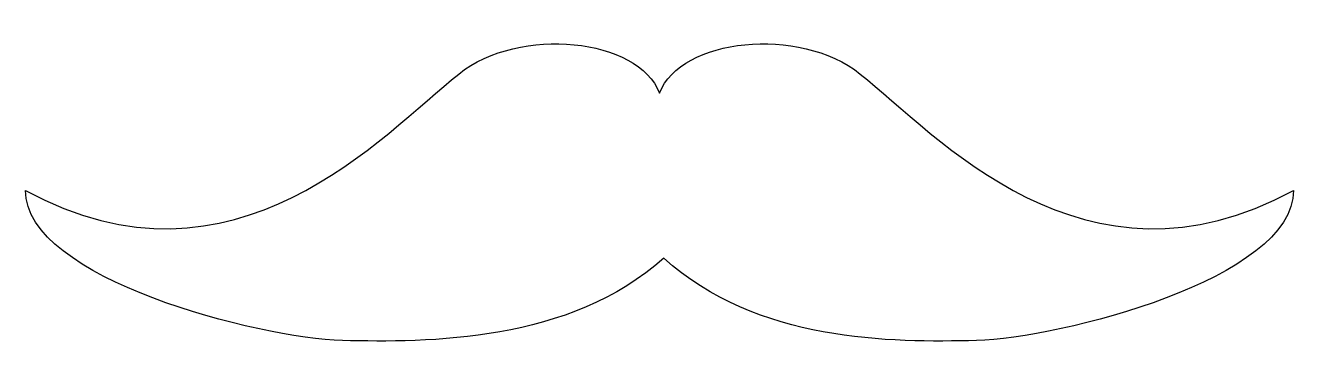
# Model space of a CAD drawing. Header units: centimetres. Extents: x -7.2 to 7.2, y -1.7 to 1.9.
import ezdxf

# ---------------------------------------------------------------- set-up
doc = ezdxf.new("R2010")
doc.units = ezdxf.units.CM
doc.header["$MEASUREMENT"] = 0
doc.layers.add('Camada 1', color=7, linetype='Continuous')

msp = doc.modelspace()

# ---------------------------------------------------------------- linework, layer by layer
at = {"layer": 'Camada 1'}
msp.add_open_spline([(0.05911, -0.74816), (1.11469, -1.70791), (2.64991, -1.70791), (3.60937, -1.68373), (3.60937, -1.68373), (4.5497, -1.66013), (7.2077, -0.98825), (7.2077, 0.01929), (7.2077, 0.01929), (4.8328, -1.27611), (3.14243, 0.66334), (2.29007, 1.33887), (2.29007, 1.33887), (1.5943, 1.89042), (0.25085, 1.74649), (0.01103, 1.12297), (0.01103, 1.12297), (-0.22876, 1.74649), (-1.57224, 1.89042), (-2.26801, 1.33887), (-2.26801, 1.33887), (-3.12037, 0.66334), (-4.81076, -1.27609), (-7.18564, 0.01929), (-7.18564, 0.01929), (-7.18564, -0.98824), (-4.52766, -1.66015), (-3.58731, -1.68373), (-3.58731, -1.68373), (-2.62784, -1.70794), (-0.9965, -1.70794), (0.05911, -0.74816), (0.05911, -0.74816), (0.05911, -0.74816), (0.05911, -0.74816), (0.05911, -0.74816)], degree=3, knots=[0, 0, 0, 0, 0.1, 0.1, 0.1, 0.1, 0.2, 0.2, 0.2, 0.2, 0.3, 0.3, 0.3, 0.3, 0.4, 0.4, 0.4, 0.4, 0.5, 0.5, 0.5, 0.5, 0.6, 0.6, 0.6, 0.6, 0.7, 0.7, 0.7, 0.7, 0.8, 0.8, 0.8, 0.8, 1, 1, 1, 1], dxfattribs=at)

doc.saveas('drawing.dxf')
